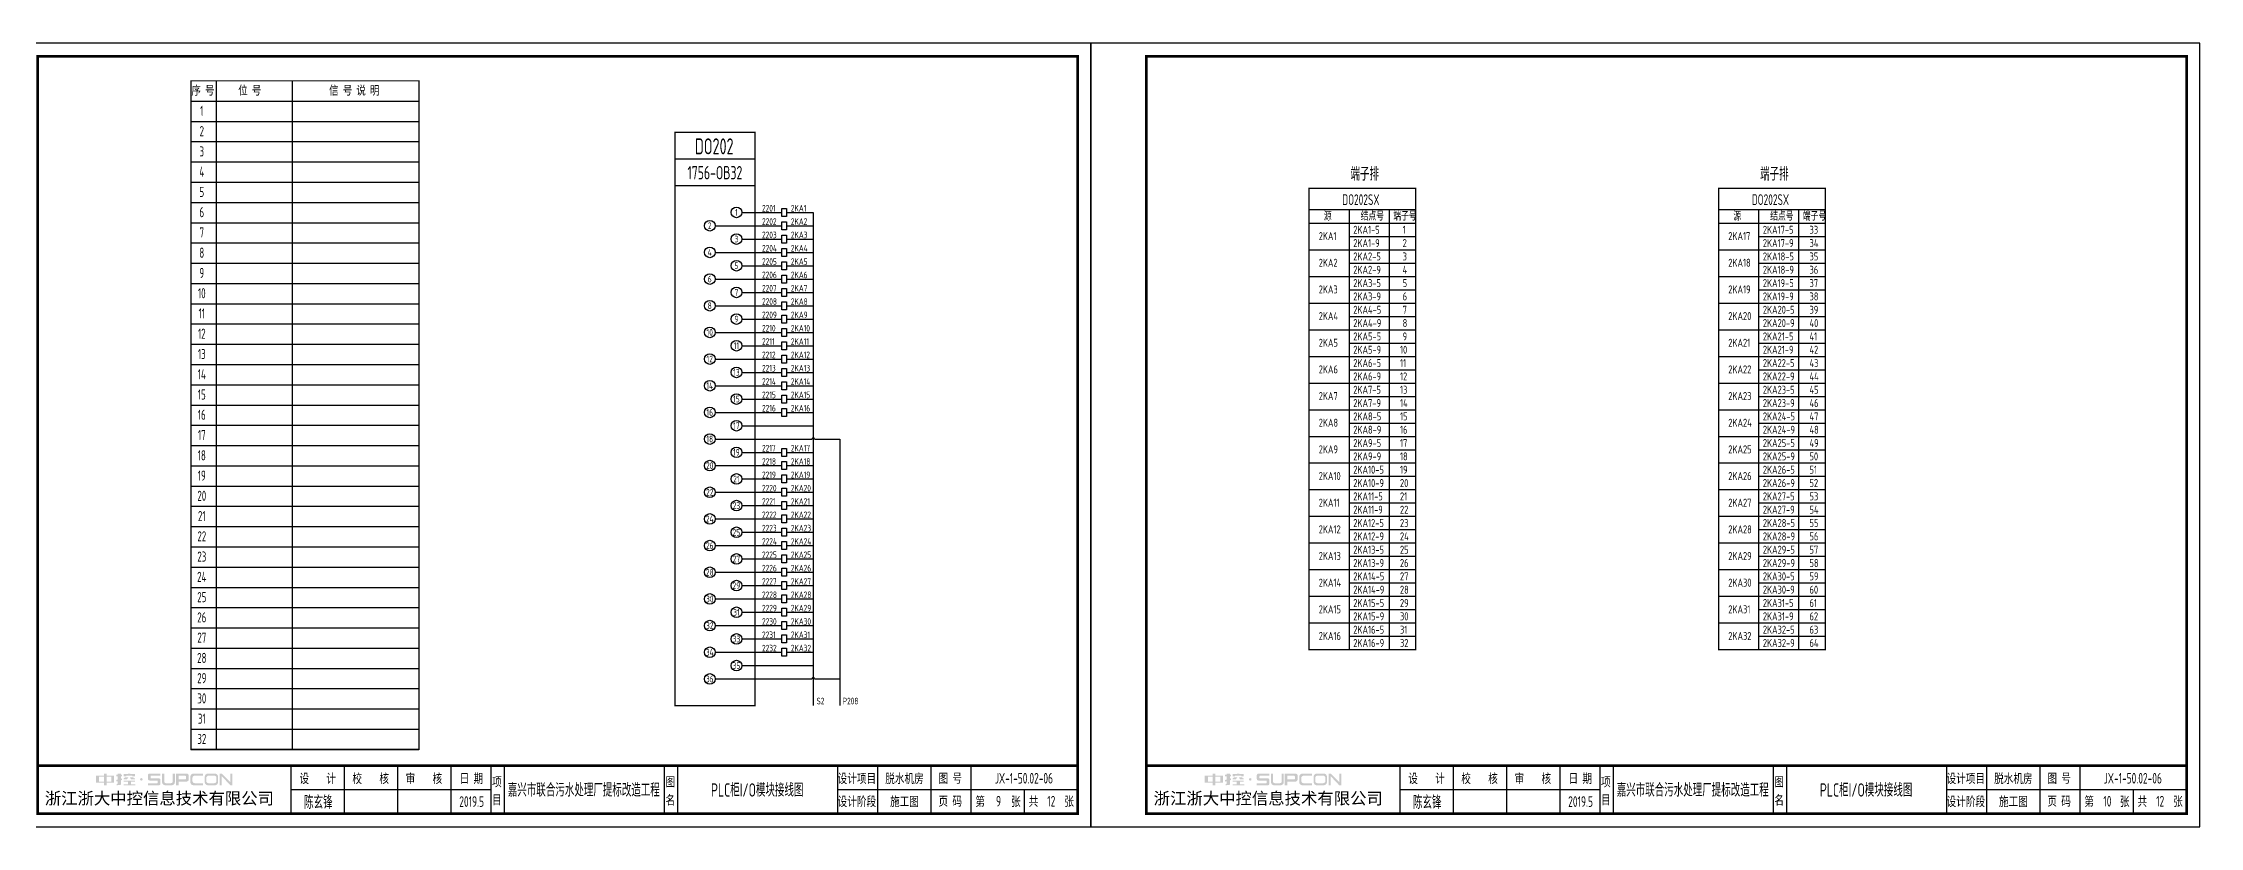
# Model space of a CAD drawing. Header units: millimetres. Extents: x 30557 to 235556, y -116603 to -73383.
# Drawn here: x 94522 to 102610, y -83067 to -80127 of the extents above; entities that cross this region are included whole.
import ezdxf
from ezdxf.enums import TextEntityAlignment as Align

# ---------------------------------------------------------------- set-up
doc = ezdxf.new("R2010")
doc.units = ezdxf.units.MM
doc.layers.add('1', color=3, linetype='Continuous')
doc.layers.add('符号层', color=3, linetype='Continuous')
doc.layers.add('_Drawing', color=7, linetype='Continuous', lineweight=25)
doc.styles.add('supcon', font='sceie.shx', dxfattribs={"width": 0.75, "height": 40, "bigfont": 'sceic.shx'})
doc.styles.add('Title', font='', dxfattribs={"height": 45})
doc.styles.get('Title').set_extended_font_data('SimHei')

# ---------------------------------------------------------------- blocks, each defined once
blk = doc.blocks.new('中控·SUPCON')
at = {"linetype": 'Continuous'}
h = blk.add_hatch(color=2, dxfattribs=at)
h.dxf.hatch_style = 1
h.paths.add_polyline_path([(34, 33), (20, 33), (20, 37), (15, 37), (15, 36), (15, 33), (0, 33), (0, 20), (13, 20), (15, 20), (15, 15), (20, 15), (20, 20), (22, 20), (34, 20)])
h.paths.add_polyline_path([(20, 30), (20, 31), (29, 31), (29, 22), (20, 22)], flags=16)
h.paths.add_polyline_path([(15, 30), (15, 22), (6, 22), (6, 31), (15, 31)], flags=16)
h.paths.add_polyline_path([(47, 32), (49, 32), (49, 35), (47, 35), (47, 37), (41, 37), (41, 35), (38, 35), (38, 32), (41, 32), (41, 25.8), (38, 25), (38, 22), (41, 22.8), (41, 18.3), (39, 17), (39, 15), (47, 16), (47, 24.5), (49, 25), (49, 28), (47, 27.5)])
h.paths.add_polyline_path([(61, 30), (55, 30), (52, 28), (52, 26), (58, 26)])
h.paths.add_polyline_path([(73, 28), (71, 28), (70, 30), (64, 30), (66, 26), (73, 26)])
h.paths.add_polyline_path([(73, 36), (64.6, 36), (64.6, 37), (60.4, 37), (60.4, 36), (52, 36), (52, 32), (56.8, 32), (56.8, 33.1), (68.2, 33.1), (68.2, 32), (73, 32)])
h.paths.add_polyline_path([(66, 22), (73, 22), (73, 24), (52, 24), (52, 22), (60, 22), (60, 17), (52, 17), (52, 15), (74, 15), (74, 17), (66, 17)])
h.paths.add_polyline_path([(82.7, 26.1, 1), (87.6, 26.1, 1)])
h.paths.add_polyline_path([(118, 28), (103.5, 28, -0.414214), (102.5, 29), (102.5, 32, -0.414214), (103.5, 33), (121, 33), (121, 37), (100.5, 37, 0.414214), (97.5, 34), (97.5, 27, 0.414214), (100.5, 24), (115, 24, -0.414214), (116, 23), (116, 20, -0.414214), (115, 19), (97.5, 19), (97.5, 15), (118, 15, 0.414214), (121, 18), (121, 25, 0.414214)])
h.paths.add_polyline_path([(128, 37), (124, 37), (124, 36), (124, 21, 0.414214), (130, 15), (142, 15, 0.414214), (148, 21), (148, 37), (144, 37), (144, 22, -0.414214), (141, 19), (131, 19, -0.414214), (128, 22)])
h.paths.add_polyline_path([(174, 26), (174, 33, 0.414214), (170, 37), (150, 37), (150, 36), (150, 15), (155, 15), (155, 22), (170, 22, 0.414214)])
h.paths.add_polyline_path([(167, 26), (155, 26), (155, 33), (167, 33, -0.414214), (169, 31), (169, 28, -0.414214)], flags=16)
h.paths.add_polyline_path([(201, 19), (185, 19, -0.414214), (181, 23), (181, 29, -0.414214), (185, 33), (201, 33), (201, 37), (183, 37, 0.414214), (177, 31), (177, 21, 0.414214), (183, 15), (201, 15)])
h.paths.add_polyline_path([(229, 21), (229, 31, 0.414214), (223, 37), (210, 37, 0.414214), (204, 31), (204, 21, 0.414214), (210, 15), (223, 15, 0.414214)])
h.paths.add_polyline_path([(207, 23), (207, 29, -0.414214), (211, 33), (222, 33, -0.414214), (226, 29), (226, 23, -0.414214), (222, 19), (211, 19, -0.414214)], flags=16)
h.paths.add_polyline_path([(236, 32.1), (252, 15), (256, 15), (256, 37), (252, 37), (252, 21), (236, 37), (232, 37), (232, 36), (232, 15), (236, 15)])
h = blk.add_hatch(color=2, dxfattribs=at)
h.dxf.hatch_style = 1
h.paths.add_polyline_path([(34, 33), (20, 33), (20, 37), (15, 37), (15, 36), (15, 33), (0, 33), (0, 20), (13, 20), (15, 20), (15, 15), (20, 15), (20, 20), (22, 20), (34, 20)])
h.paths.add_polyline_path([(20, 30), (20, 31), (29, 31), (29, 22), (20, 22)], flags=16)
h.paths.add_polyline_path([(15, 30), (15, 22), (6, 22), (6, 31), (15, 31)], flags=16)
h.paths.add_polyline_path([(47, 32), (49, 32), (49, 35), (47, 35), (47, 37), (41, 37), (41, 35), (38, 35), (38, 32), (41, 32), (41, 25.8), (38, 25), (38, 22), (41, 22.8), (41, 18.3), (39, 17), (39, 15), (47, 16), (47, 24.5), (49, 25), (49, 28), (47, 27.5)])
h.paths.add_polyline_path([(61, 30), (55, 30), (52, 28), (52, 26), (58, 26)])
h.paths.add_polyline_path([(73, 28), (71, 28), (70, 30), (64, 30), (66, 26), (73, 26)])
h.paths.add_polyline_path([(73, 36), (64.6, 36), (64.6, 37), (60.4, 37), (60.4, 36), (52, 36), (52, 32), (56.8, 32), (56.8, 33.1), (68.2, 33.1), (68.2, 32), (73, 32)])
h.paths.add_polyline_path([(66, 22), (73, 22), (73, 24), (52, 24), (52, 22), (60, 22), (60, 17), (52, 17), (52, 15), (74, 15), (74, 17), (66, 17)])
h.paths.add_polyline_path([(82.7, 26.1, 1), (87.6, 26.1, 1)])
h.paths.add_polyline_path([(118, 28), (103.5, 28, -0.414214), (102.5, 29), (102.5, 32, -0.414214), (103.5, 33), (121, 33), (121, 37), (100.5, 37, 0.414214), (97.5, 34), (97.5, 27, 0.414214), (100.5, 24), (115, 24, -0.414214), (116, 23), (116, 20, -0.414214), (115, 19), (97.5, 19), (97.5, 15), (118, 15, 0.414214), (121, 18), (121, 25, 0.414214)])
h.paths.add_polyline_path([(128, 37), (124, 37), (124, 36), (124, 21, 0.414214), (130, 15), (142, 15, 0.414214), (148, 21), (148, 37), (144, 37), (144, 22, -0.414214), (141, 19), (131, 19, -0.414214), (128, 22)])
h.paths.add_polyline_path([(174, 26), (174, 33, 0.414214), (170, 37), (150, 37), (150, 36), (150, 15), (155, 15), (155, 22), (170, 22, 0.414214)])
h.paths.add_polyline_path([(167, 26), (155, 26), (155, 33), (167, 33, -0.414214), (169, 31), (169, 28, -0.414214)], flags=16)
h.paths.add_polyline_path([(201, 19), (185, 19, -0.414214), (181, 23), (181, 29, -0.414214), (185, 33), (201, 33), (201, 37), (183, 37, 0.414214), (177, 31), (177, 21, 0.414214), (183, 15), (201, 15)])
h.paths.add_polyline_path([(229, 21), (229, 31, 0.414214), (223, 37), (210, 37, 0.414214), (204, 31), (204, 21, 0.414214), (210, 15), (223, 15, 0.414214)])
h.paths.add_polyline_path([(207, 23), (207, 29, -0.414214), (211, 33), (222, 33, -0.414214), (226, 29), (226, 23, -0.414214), (222, 19), (211, 19, -0.414214)], flags=16)
h.paths.add_polyline_path([(236, 32.1), (252, 15), (256, 15), (256, 37), (252, 37), (252, 21), (236, 37), (232, 37), (232, 36), (232, 15), (236, 15)])
h = blk.add_hatch(color=2, dxfattribs=at)
h.dxf.hatch_style = 1
h.paths.add_polyline_path([(34, 33), (20, 33), (20, 37), (15, 37), (15, 36), (15, 33), (0, 33), (0, 20), (13, 20), (15, 20), (15, 15), (20, 15), (20, 20), (22, 20), (34, 20)])
h.paths.add_polyline_path([(20, 30), (20, 31), (29, 31), (29, 22), (20, 22)], flags=16)
h.paths.add_polyline_path([(15, 30), (15, 22), (6, 22), (6, 31), (15, 31)], flags=16)
h.paths.add_polyline_path([(47, 32), (49, 32), (49, 35), (47, 35), (47, 37), (41, 37), (41, 35), (38, 35), (38, 32), (41, 32), (41, 25.8), (38, 25), (38, 22), (41, 22.8), (41, 18.3), (39, 17), (39, 15), (47, 16), (47, 24.5), (49, 25), (49, 28), (47, 27.5)])
h.paths.add_polyline_path([(61, 30), (55, 30), (52, 28), (52, 26), (58, 26)])
h.paths.add_polyline_path([(73, 28), (71, 28), (70, 30), (64, 30), (66, 26), (73, 26)])
h.paths.add_polyline_path([(73, 36), (64.6, 36), (64.6, 37), (60.4, 37), (60.4, 36), (52, 36), (52, 32), (56.8, 32), (56.8, 33.1), (68.2, 33.1), (68.2, 32), (73, 32)])
h.paths.add_polyline_path([(66, 22), (73, 22), (73, 24), (52, 24), (52, 22), (60, 22), (60, 17), (52, 17), (52, 15), (74, 15), (74, 17), (66, 17)])
h.paths.add_polyline_path([(82.7, 26.1, 1), (87.6, 26.1, 1)])
h.paths.add_polyline_path([(118, 28), (103.5, 28, -0.414214), (102.5, 29), (102.5, 32, -0.414214), (103.5, 33), (121, 33), (121, 37), (100.5, 37, 0.414214), (97.5, 34), (97.5, 27, 0.414214), (100.5, 24), (115, 24, -0.414214), (116, 23), (116, 20, -0.414214), (115, 19), (97.5, 19), (97.5, 15), (118, 15, 0.414214), (121, 18), (121, 25, 0.414214)])
h.paths.add_polyline_path([(128, 37), (124, 37), (124, 36), (124, 21, 0.414214), (130, 15), (142, 15, 0.414214), (148, 21), (148, 37), (144, 37), (144, 22, -0.414214), (141, 19), (131, 19, -0.414214), (128, 22)])
h.paths.add_polyline_path([(174, 26), (174, 33, 0.414214), (170, 37), (150, 37), (150, 36), (150, 15), (155, 15), (155, 22), (170, 22, 0.414214)])
h.paths.add_polyline_path([(167, 26), (155, 26), (155, 33), (167, 33, -0.414214), (169, 31), (169, 28, -0.414214)], flags=16)
h.paths.add_polyline_path([(201, 19), (185, 19, -0.414214), (181, 23), (181, 29, -0.414214), (185, 33), (201, 33), (201, 37), (183, 37, 0.414214), (177, 31), (177, 21, 0.414214), (183, 15), (201, 15)])
h.paths.add_polyline_path([(229, 21), (229, 31, 0.414214), (223, 37), (210, 37, 0.414214), (204, 31), (204, 21, 0.414214), (210, 15), (223, 15, 0.414214)])
h.paths.add_polyline_path([(207, 23), (207, 29, -0.414214), (211, 33), (222, 33, -0.414214), (226, 29), (226, 23, -0.414214), (222, 19), (211, 19, -0.414214)], flags=16)
h.paths.add_polyline_path([(236, 32.1), (252, 15), (256, 15), (256, 37), (252, 37), (252, 21), (236, 37), (232, 37), (232, 36), (232, 15), (236, 15)])
h = blk.add_hatch(color=2, dxfattribs=at)
h.dxf.hatch_style = 1
h.paths.add_polyline_path([(34, 33), (20, 33), (20, 37), (15, 37), (15, 36), (15, 33), (0, 33), (0, 20), (13, 20), (15, 20), (15, 15), (20, 15), (20, 20), (22, 20), (34, 20)])
h.paths.add_polyline_path([(20, 30), (20, 31), (29, 31), (29, 22), (20, 22)], flags=16)
h.paths.add_polyline_path([(15, 30), (15, 22), (6, 22), (6, 31), (15, 31)], flags=16)
h.paths.add_polyline_path([(47, 32), (49, 32), (49, 35), (47, 35), (47, 37), (41, 37), (41, 35), (38, 35), (38, 32), (41, 32), (41, 25.8), (38, 25), (38, 22), (41, 22.8), (41, 18.3), (39, 17), (39, 15), (47, 16), (47, 24.5), (49, 25), (49, 28), (47, 27.5)])
h.paths.add_polyline_path([(61, 30), (55, 30), (52, 28), (52, 26), (58, 26)])
h.paths.add_polyline_path([(73, 28), (71, 28), (70, 30), (64, 30), (66, 26), (73, 26)])
h.paths.add_polyline_path([(73, 36), (64.6, 36), (64.6, 37), (60.4, 37), (60.4, 36), (52, 36), (52, 32), (56.8, 32), (56.8, 33.1), (68.2, 33.1), (68.2, 32), (73, 32)])
h.paths.add_polyline_path([(66, 22), (73, 22), (73, 24), (52, 24), (52, 22), (60, 22), (60, 17), (52, 17), (52, 15), (74, 15), (74, 17), (66, 17)])
h.paths.add_polyline_path([(82.7, 26.1, 1), (87.6, 26.1, 1)])
h.paths.add_polyline_path([(118, 28), (103.5, 28, -0.414214), (102.5, 29), (102.5, 32, -0.414214), (103.5, 33), (121, 33), (121, 37), (100.5, 37, 0.414214), (97.5, 34), (97.5, 27, 0.414214), (100.5, 24), (115, 24, -0.414214), (116, 23), (116, 20, -0.414214), (115, 19), (97.5, 19), (97.5, 15), (118, 15, 0.414214), (121, 18), (121, 25, 0.414214)])
h.paths.add_polyline_path([(128, 37), (124, 37), (124, 36), (124, 21, 0.414214), (130, 15), (142, 15, 0.414214), (148, 21), (148, 37), (144, 37), (144, 22, -0.414214), (141, 19), (131, 19, -0.414214), (128, 22)])
h.paths.add_polyline_path([(174, 26), (174, 33, 0.414214), (170, 37), (150, 37), (150, 36), (150, 15), (155, 15), (155, 22), (170, 22, 0.414214)])
h.paths.add_polyline_path([(167, 26), (155, 26), (155, 33), (167, 33, -0.414214), (169, 31), (169, 28, -0.414214)], flags=16)
h.paths.add_polyline_path([(201, 19), (185, 19, -0.414214), (181, 23), (181, 29, -0.414214), (185, 33), (201, 33), (201, 37), (183, 37, 0.414214), (177, 31), (177, 21, 0.414214), (183, 15), (201, 15)])
h.paths.add_polyline_path([(229, 21), (229, 31, 0.414214), (223, 37), (210, 37, 0.414214), (204, 31), (204, 21, 0.414214), (210, 15), (223, 15, 0.414214)])
h.paths.add_polyline_path([(207, 23), (207, 29, -0.414214), (211, 33), (222, 33, -0.414214), (226, 29), (226, 23, -0.414214), (222, 19), (211, 19, -0.414214)], flags=16)
h.paths.add_polyline_path([(236, 32.1), (252, 15), (256, 15), (256, 37), (252, 37), (252, 21), (236, 37), (232, 37), (232, 36), (232, 15), (236, 15)])
h = blk.add_hatch(color=2, dxfattribs=at)
h.dxf.hatch_style = 1
h.paths.add_polyline_path([(34, 33), (20, 33), (20, 37), (15, 37), (15, 36), (15, 33), (0, 33), (0, 20), (13, 20), (15, 20), (15, 15), (20, 15), (20, 20), (22, 20), (34, 20)])
h.paths.add_polyline_path([(20, 30), (20, 31), (29, 31), (29, 22), (20, 22)], flags=16)
h.paths.add_polyline_path([(15, 30), (15, 22), (6, 22), (6, 31), (15, 31)], flags=16)
h.paths.add_polyline_path([(47, 32), (49, 32), (49, 35), (47, 35), (47, 37), (41, 37), (41, 35), (38, 35), (38, 32), (41, 32), (41, 25.8), (38, 25), (38, 22), (41, 22.8), (41, 18.3), (39, 17), (39, 15), (47, 16), (47, 24.5), (49, 25), (49, 28), (47, 27.5)])
h.paths.add_polyline_path([(61, 30), (55, 30), (52, 28), (52, 26), (58, 26)])
h.paths.add_polyline_path([(73, 28), (71, 28), (70, 30), (64, 30), (66, 26), (73, 26)])
h.paths.add_polyline_path([(73, 36), (64.6, 36), (64.6, 37), (60.4, 37), (60.4, 36), (52, 36), (52, 32), (56.8, 32), (56.8, 33.1), (68.2, 33.1), (68.2, 32), (73, 32)])
h.paths.add_polyline_path([(66, 22), (73, 22), (73, 24), (52, 24), (52, 22), (60, 22), (60, 17), (52, 17), (52, 15), (74, 15), (74, 17), (66, 17)])
h.paths.add_polyline_path([(82.7, 26.1, 1), (87.6, 26.1, 1)])
h.paths.add_polyline_path([(118, 28), (103.5, 28, -0.414214), (102.5, 29), (102.5, 32, -0.414214), (103.5, 33), (121, 33), (121, 37), (100.5, 37, 0.414214), (97.5, 34), (97.5, 27, 0.414214), (100.5, 24), (115, 24, -0.414214), (116, 23), (116, 20, -0.414214), (115, 19), (97.5, 19), (97.5, 15), (118, 15, 0.414214), (121, 18), (121, 25, 0.414214)])
h.paths.add_polyline_path([(128, 37), (124, 37), (124, 36), (124, 21, 0.414214), (130, 15), (142, 15, 0.414214), (148, 21), (148, 37), (144, 37), (144, 22, -0.414214), (141, 19), (131, 19, -0.414214), (128, 22)])
h.paths.add_polyline_path([(174, 26), (174, 33, 0.414214), (170, 37), (150, 37), (150, 36), (150, 15), (155, 15), (155, 22), (170, 22, 0.414214)])
h.paths.add_polyline_path([(167, 26), (155, 26), (155, 33), (167, 33, -0.414214), (169, 31), (169, 28, -0.414214)], flags=16)
h.paths.add_polyline_path([(201, 19), (185, 19, -0.414214), (181, 23), (181, 29, -0.414214), (185, 33), (201, 33), (201, 37), (183, 37, 0.414214), (177, 31), (177, 21, 0.414214), (183, 15), (201, 15)])
h.paths.add_polyline_path([(229, 21), (229, 31, 0.414214), (223, 37), (210, 37, 0.414214), (204, 31), (204, 21, 0.414214), (210, 15), (223, 15, 0.414214)])
h.paths.add_polyline_path([(207, 23), (207, 29, -0.414214), (211, 33), (222, 33, -0.414214), (226, 29), (226, 23, -0.414214), (222, 19), (211, 19, -0.414214)], flags=16)
h.paths.add_polyline_path([(236, 32.1), (252, 15), (256, 15), (256, 37), (252, 37), (252, 21), (236, 37), (232, 37), (232, 36), (232, 15), (236, 15)])
h = blk.add_hatch(color=2, dxfattribs=at)
h.dxf.hatch_style = 1
h.paths.add_polyline_path([(34, 33), (20, 33), (20, 37), (15, 37), (15, 36), (15, 33), (0, 33), (0, 20), (13, 20), (15, 20), (15, 15), (20, 15), (20, 20), (22, 20), (34, 20)])
h.paths.add_polyline_path([(20, 30), (20, 31), (29, 31), (29, 22), (20, 22)], flags=16)
h.paths.add_polyline_path([(15, 30), (15, 22), (6, 22), (6, 31), (15, 31)], flags=16)
h.paths.add_polyline_path([(47, 32), (49, 32), (49, 35), (47, 35), (47, 37), (41, 37), (41, 35), (38, 35), (38, 32), (41, 32), (41, 25.8), (38, 25), (38, 22), (41, 22.8), (41, 18.3), (39, 17), (39, 15), (47, 16), (47, 24.5), (49, 25), (49, 28), (47, 27.5)])
h.paths.add_polyline_path([(61, 30), (55, 30), (52, 28), (52, 26), (58, 26)])
h.paths.add_polyline_path([(73, 28), (71, 28), (70, 30), (64, 30), (66, 26), (73, 26)])
h.paths.add_polyline_path([(73, 36), (64.6, 36), (64.6, 37), (60.4, 37), (60.4, 36), (52, 36), (52, 32), (56.8, 32), (56.8, 33.1), (68.2, 33.1), (68.2, 32), (73, 32)])
h.paths.add_polyline_path([(66, 22), (73, 22), (73, 24), (52, 24), (52, 22), (60, 22), (60, 17), (52, 17), (52, 15), (74, 15), (74, 17), (66, 17)])
h.paths.add_polyline_path([(82.7, 26.1, 1), (87.6, 26.1, 1)])
h.paths.add_polyline_path([(118, 28), (103.5, 28, -0.414214), (102.5, 29), (102.5, 32, -0.414214), (103.5, 33), (121, 33), (121, 37), (100.5, 37, 0.414214), (97.5, 34), (97.5, 27, 0.414214), (100.5, 24), (115, 24, -0.414214), (116, 23), (116, 20, -0.414214), (115, 19), (97.5, 19), (97.5, 15), (118, 15, 0.414214), (121, 18), (121, 25, 0.414214)])
h.paths.add_polyline_path([(128, 37), (124, 37), (124, 36), (124, 21, 0.414214), (130, 15), (142, 15, 0.414214), (148, 21), (148, 37), (144, 37), (144, 22, -0.414214), (141, 19), (131, 19, -0.414214), (128, 22)])
h.paths.add_polyline_path([(174, 26), (174, 33, 0.414214), (170, 37), (150, 37), (150, 36), (150, 15), (155, 15), (155, 22), (170, 22, 0.414214)])
h.paths.add_polyline_path([(167, 26), (155, 26), (155, 33), (167, 33, -0.414214), (169, 31), (169, 28, -0.414214)], flags=16)
h.paths.add_polyline_path([(201, 19), (185, 19, -0.414214), (181, 23), (181, 29, -0.414214), (185, 33), (201, 33), (201, 37), (183, 37, 0.414214), (177, 31), (177, 21, 0.414214), (183, 15), (201, 15)])
h.paths.add_polyline_path([(229, 21), (229, 31, 0.414214), (223, 37), (210, 37, 0.414214), (204, 31), (204, 21, 0.414214), (210, 15), (223, 15, 0.414214)])
h.paths.add_polyline_path([(207, 23), (207, 29, -0.414214), (211, 33), (222, 33, -0.414214), (226, 29), (226, 23, -0.414214), (222, 19), (211, 19, -0.414214)], flags=16)
h.paths.add_polyline_path([(236, 32.1), (252, 15), (256, 15), (256, 37), (252, 37), (252, 21), (236, 37), (232, 37), (232, 36), (232, 15), (236, 15)])
blk = doc.blocks.new('supcon图框')
at = {"linetype": 'Continuous'}
for p, q in [((6145.7, 4361.7), (1987.7, 4361.7)), ((1987.7, 4361.7), (1987.7, 1421.7)), ((6145.7, 1421.7), (6145.7, 4361.7)), ((1987.7, 1421.7), (6145.7, 1421.7))]:
    blk.add_line(p, q, dxfattribs=at)
for p, q in [((3145.7, 1651.7), (3145.7, 1471.7)), ((3345.7, 1651.7), (3345.7, 1471.7)), ((3545.7, 1651.7), (3545.7, 1471.7)), ((3745.7, 1651.7), (3745.7, 1471.7)), ((3895.7, 1651.7), (3895.7, 1471.7)), ((3945.7, 1651.7), (3945.7, 1471.7)), ((4545.7, 1651.7), (4545.7, 1471.7)), ((4595.7, 1651.7), (4595.7, 1471.7)), ((5195.7, 1651.7), (5195.7, 1471.7)), ((5345.7, 1651.7), (5345.7, 1471.7)), ((5545.7, 1651.7), (5545.7, 1471.7)), ((5695.7, 1651.7), (5695.7, 1471.7)), ((3145.7, 1561.7), (3895.7, 1561.7)), ((5195.7, 1561.7), (6095.7, 1561.7)), ((5895.7, 1561.7), (5895.7, 1471.7))]:
    blk.add_line(p, q)
at = {"linetype": 'Continuous', "const_width": 10}
blk.add_lwpolyline([(2195.7, 4311.7), (6095.7, 4311.7), (6095.7, 1471.7), (2195.7, 1471.7)], close=True, dxfattribs=at)
blk.add_lwpolyline([(2195.7, 1651.7), (6095.7, 1651.7)], dxfattribs=at)
at = {"linetype": 'Continuous', "xscale": 2, "yscale": 2, "zscale": 2}
blk.add_blockref('中控·SUPCON', (2414.6, 1547.7), dxfattribs=at)
at = {"style": 'supcon', "width": 0.75}
for s, p in [('设    计', (3246.2, 1604.2)), ('校    核', (3444.8, 1604.2)), ('审    核', (3644.5, 1604.2)), ('日 期', (3822.5, 1604.2)), ('设计项目', (5268, 1604.2)), ('图 号', (5618, 1604.2)), ('项', (3918.2, 1590.7)), ('目', (3918.2, 1522.9)), ('名', (4568.2, 1522.9)), ('图', (4568.2, 1590.7)), ('设计阶段', (5268, 1518.1)), ('施工图', (5446.5, 1518.1)), ('页 码', (5618, 1518.1)), ('第      张', (5797, 1518.1)), ('共      张', (5997, 1518.1))]:
    blk.add_text(s, height=40, dxfattribs=at).set_placement(p, align=Align.MIDDLE)
at = {"style": 'Title'}
blk.add_text('浙江浙大中控信息技术有限公司', height=45, dxfattribs=at).set_placement((2222.8, 1506.2))
blk = doc.blocks.new('1756-OB32')
at = {"linetype": 'Continuous'}
for p, q in [((13608.2, 29219.5), (13858.2, 29219.5)), ((13708.2, 29269.5), (13858.2, 29269.5)), ((13608.2, 29119.5), (13858.2, 29119.5)), ((13708.2, 29169.5), (13858.2, 29169.5)), ((13708.2, 29069.5), (13858.2, 29069.5)), ((13608.2, 29019.5), (13858.2, 29019.5)), ((13708.2, 28969.5), (13858.2, 28969.5)), ((13608.2, 28919.5), (13858.2, 28919.5)), ((13608.2, 28819.5), (13858.2, 28819.5)), ((13708.2, 28869.5), (13858.2, 28869.5)), ((13608.2, 28719.5), (13858.2, 28719.5)), ((13708.2, 28769.5), (13858.2, 28769.5)), ((13708.2, 28669.5), (13858.2, 28669.5)), ((13608.2, 28619.5), (13858.2, 28619.5)), ((13708.2, 28569.5), (13858.2, 28569.5)), ((13608.2, 28519.5), (13858.2, 28519.5)), ((13608.2, 28319.5), (13858.2, 28319.5)), ((13708.2, 28369.5), (13858.2, 28369.5)), ((13708.2, 28269.5), (13858.2, 28269.5)), ((13608.2, 28219.5), (13858.2, 28219.5)), ((13708.2, 28169.5), (13858.2, 28169.5)), ((13608.2, 28119.5), (13858.2, 28119.5)), ((13708.2, 28069.5), (13858.2, 28069.5)), ((13608.2, 28019.5), (13858.2, 28019.5)), ((13608.2, 27919.5), (13858.2, 27919.5)), ((13708.2, 27969.5), (13858.2, 27969.5)), ((13608.2, 27819.5), (13858.2, 27819.5)), ((13708.2, 27869.5), (13858.2, 27869.5)), ((13708.2, 27769.5), (13858.2, 27769.5)), ((13608.2, 27719.5), (13858.2, 27719.5)), ((13708.2, 27669.5), (13858.2, 27669.5)), ((13608.2, 27619.5), (13858.2, 27619.5))]:
    blk.add_line(p, q, dxfattribs=at)
at = {"color": 5, "linetype": 'Continuous'}
for p, q in [((13876.2, 29269.5), (13976.2, 29269.5)), ((13876.2, 29219.5), (13976.2, 29219.5)), ((13976.2, 29269.5), (13976.2, 27419.5)), ((13876.2, 29169.5), (13976.2, 29169.5)), ((13876.2, 29119.5), (13976.2, 29119.5)), ((13876.2, 29069.5), (13976.2, 29069.5)), ((13876.2, 29019.5), (13976.2, 29019.5)), ((13876.2, 28969.5), (13976.2, 28969.5)), ((13876.2, 28919.5), (13976.2, 28919.5)), ((13876.2, 28869.5), (13976.2, 28869.5)), ((13876.2, 28819.5), (13976.2, 28819.5)), ((13876.2, 28769.5), (13976.2, 28769.5)), ((13876.2, 28719.5), (13976.2, 28719.5)), ((13876.2, 28669.5), (13976.2, 28669.5)), ((13876.2, 28619.5), (13976.2, 28619.5)), ((13876.2, 28569.5), (13976.2, 28569.5)), ((13708.2, 28469.5), (13976.2, 28469.5)), ((13876.2, 28519.5), (13976.2, 28519.5)), ((13876.2, 28369.5), (13976.2, 28369.5)), ((13876.2, 28319.5), (13976.2, 28319.5)), ((13876.2, 28269.5), (13976.2, 28269.5)), ((13876.2, 28219.5), (13976.2, 28219.5)), ((13876.2, 28169.5), (13976.2, 28169.5)), ((13876.2, 28119.5), (13976.2, 28119.5)), ((13876.2, 28069.5), (13976.2, 28069.5)), ((13876.2, 28019.5), (13976.2, 28019.5)), ((13876.2, 27969.5), (13976.2, 27969.5)), ((13876.2, 27919.5), (13976.2, 27919.5)), ((13876.2, 27869.5), (13976.2, 27869.5)), ((13876.2, 27819.5), (13976.2, 27819.5)), ((13876.2, 27769.5), (13976.2, 27769.5)), ((13876.2, 27719.5), (13976.2, 27719.5)), ((13876.2, 27669.5), (13976.2, 27669.5)), ((13876.2, 27619.5), (13976.2, 27619.5)), ((13708.2, 27569.5), (13976.2, 27569.5))]:
    blk.add_line(p, q, dxfattribs=at)
at = {"color": 37, "linetype": 'Continuous'}
for p, q in [((13981.2, 28419.5), (14076.2, 28419.5)), ((14076.2, 28419.5), (14076.2, 27419.5)), ((13608.2, 27519.5), (13971.2, 27519.5)), ((13981.2, 27519.5), (14076.2, 27519.5))]:
    blk.add_line(p, q, dxfattribs=at)
at = {"linetype": 'Continuous', "const_width": 5}
blk.add_lwpolyline([(13458.2, 29569.5), (13758.2, 29569.5), (13758.2, 27419.5), (13458.2, 27419.5)], close=True, dxfattribs=at)
for points in [[(13458.2, 29469.5), (13758.2, 29469.5)], [(13458.2, 29369.5), (13758.2, 29369.5)]]:
    blk.add_lwpolyline(points, dxfattribs=at)
at = {"linetype": 'Continuous'}
for points in [[(13858.2, 29284.5), (13876.2, 29284.5), (13876.2, 29254.5), (13858.2, 29254.5)], [(13858.2, 29234.5), (13876.2, 29234.5), (13876.2, 29204.5), (13858.2, 29204.5)], [(13858.2, 29184.5), (13876.2, 29184.5), (13876.2, 29154.5), (13858.2, 29154.5)], [(13858.2, 29134.5), (13876.2, 29134.5), (13876.2, 29104.5), (13858.2, 29104.5)], [(13858.2, 29084.5), (13876.2, 29084.5), (13876.2, 29054.5), (13858.2, 29054.5)], [(13858.2, 29034.5), (13876.2, 29034.5), (13876.2, 29004.5), (13858.2, 29004.5)], [(13858.2, 28984.5), (13876.2, 28984.5), (13876.2, 28954.5), (13858.2, 28954.5)], [(13858.2, 28934.5), (13876.2, 28934.5), (13876.2, 28904.5), (13858.2, 28904.5)], [(13858.2, 28884.5), (13876.2, 28884.5), (13876.2, 28854.5), (13858.2, 28854.5)], [(13858.2, 28834.5), (13876.2, 28834.5), (13876.2, 28804.5), (13858.2, 28804.5)], [(13858.2, 28784.5), (13876.2, 28784.5), (13876.2, 28754.5), (13858.2, 28754.5)], [(13858.2, 28734.5), (13876.2, 28734.5), (13876.2, 28704.5), (13858.2, 28704.5)], [(13858.2, 28684.5), (13876.2, 28684.5), (13876.2, 28654.5), (13858.2, 28654.5)], [(13858.2, 28634.5), (13876.2, 28634.5), (13876.2, 28604.5), (13858.2, 28604.5)], [(13858.2, 28584.5), (13876.2, 28584.5), (13876.2, 28554.5), (13858.2, 28554.5)], [(13858.2, 28534.5), (13876.2, 28534.5), (13876.2, 28504.5), (13858.2, 28504.5)], [(13858.2, 28384.5), (13876.2, 28384.5), (13876.2, 28354.5), (13858.2, 28354.5)], [(13858.2, 28334.5), (13876.2, 28334.5), (13876.2, 28304.5), (13858.2, 28304.5)], [(13858.2, 28284.5), (13876.2, 28284.5), (13876.2, 28254.5), (13858.2, 28254.5)], [(13858.2, 28234.5), (13876.2, 28234.5), (13876.2, 28204.5), (13858.2, 28204.5)], [(13858.2, 28184.5), (13876.2, 28184.5), (13876.2, 28154.5), (13858.2, 28154.5)], [(13858.2, 28134.5), (13876.2, 28134.5), (13876.2, 28104.5), (13858.2, 28104.5)], [(13858.2, 28084.5), (13876.2, 28084.5), (13876.2, 28054.5), (13858.2, 28054.5)], [(13858.2, 28034.5), (13876.2, 28034.5), (13876.2, 28004.5), (13858.2, 28004.5)], [(13858.2, 27984.5), (13876.2, 27984.5), (13876.2, 27954.5), (13858.2, 27954.5)], [(13858.2, 27934.5), (13876.2, 27934.5), (13876.2, 27904.5), (13858.2, 27904.5)], [(13858.2, 27884.5), (13876.2, 27884.5), (13876.2, 27854.5), (13858.2, 27854.5)], [(13858.2, 27834.5), (13876.2, 27834.5), (13876.2, 27804.5), (13858.2, 27804.5)], [(13858.2, 27784.5), (13876.2, 27784.5), (13876.2, 27754.5), (13858.2, 27754.5)], [(13858.2, 27734.5), (13876.2, 27734.5), (13876.2, 27704.5), (13858.2, 27704.5)], [(13858.2, 27684.5), (13876.2, 27684.5), (13876.2, 27654.5), (13858.2, 27654.5)], [(13858.2, 27634.5), (13876.2, 27634.5), (13876.2, 27604.5), (13858.2, 27604.5)]]:
    blk.add_lwpolyline(points, close=True, dxfattribs=at)
at = {"lineweight": -3}
for centre in [(13688.2, 29269.5), (13588.2, 29219.5), (13588.2, 29119.5), (13688.2, 29169.5), (13588.2, 29019.5), (13688.2, 29069.5), (13688.2, 28969.5), (13588.2, 28919.5), (13688.2, 28869.5), (13588.2, 28819.5), (13588.2, 28719.5), (13688.2, 28769.5), (13588.2, 28619.5), (13688.2, 28669.5), (13688.2, 28569.5), (13588.2, 28519.5), (13688.2, 28469.5), (13588.2, 28419.5), (13688.2, 28369.5), (13588.2, 28319.5), (13588.2, 28219.5), (13688.2, 28269.5), (13688.2, 28169.5), (13588.2, 28119.5), (13688.2, 28069.5), (13588.2, 28019.5), (13688.2, 27969.5), (13588.2, 27919.5), (13588.2, 27819.5), (13688.2, 27869.5), (13588.2, 27719.5), (13688.2, 27769.5), (13688.2, 27669.5), (13588.2, 27619.5), (13688.2, 27569.5), (13588.2, 27519.5)]:
    blk.add_circle(centre, 20, dxfattribs=at)
at = {"color": 37, "linetype": 'Continuous'}
blk.add_arc((13976.2, 27519.5), 5, 0, 180, dxfattribs=at)
at = {"color": 7, "style": 'supcon', "width": 0.75}
blk.add_text('1756-OB32', height=50, dxfattribs=at).set_placement((13607.3, 29418.6), align=Align.MIDDLE)
at = {"style": 'supcon', "width": 0.75}
for s, p in [('1', (13687.9, 29269.5)), ('2', (13587.9, 29219.5)), ('4', (13587.9, 29119.5)), ('3', (13687.9, 29169.5)), ('5', (13687.9, 29069.5)), ('6', (13587.9, 29019.5)), ('7', (13687.9, 28969.5)), ('8', (13587.9, 28919.5)), ('9', (13687.9, 28869.5)), ('10', (13587.9, 28819.5)), ('12', (13587.9, 28719.5)), ('11', (13687.9, 28769.5)), ('14', (13587.9, 28619.5)), ('13', (13687.9, 28669.5)), ('15', (13687.9, 28569.5)), ('16', (13587.9, 28519.5)), ('17', (13687.9, 28469.5)), ('18', (13587.9, 28419.5)), ('20', (13587.9, 28319.5)), ('19', (13687.9, 28369.5)), ('22', (13587.9, 28219.5)), ('21', (13687.9, 28269.5)), ('23', (13687.9, 28169.5)), ('24', (13587.9, 28119.5)), ('25', (13687.9, 28069.5)), ('26', (13587.9, 28019.5)), ('27', (13687.9, 27969.5)), ('28', (13587.9, 27919.5)), ('30', (13587.9, 27819.5)), ('29', (13687.9, 27869.5)), ('31', (13687.9, 27769.5)), ('32', (13587.9, 27719.5)), ('33', (13687.9, 27669.5)), ('34', (13587.9, 27619.5)), ('35', (13687.9, 27569.5)), ('36', (13587.9, 27519.5))]:
    blk.add_text(s, height=25, dxfattribs=at).set_placement(p, align=Align.MIDDLE)
blk = doc.blocks.new('DO端子接线表1')
at = {"lineweight": -3}
for p, q in [((19587.6, 29279.5), (19587.6, 27629.5)), ((19737.6, 29279.5), (19737.6, 27629.5)), ((19437.6, 29229.5), (19837.6, 29229.5)), ((19437.6, 29129.5), (19837.6, 29129.5)), ((19587.6, 29179.5), (19837.6, 29179.5)), ((19587.6, 29079.5), (19837.6, 29079.5)), ((19437.6, 29029.5), (19837.6, 29029.5)), ((19587.6, 28979.5), (19837.6, 28979.5)), ((19437.6, 28929.5), (19837.6, 28929.5)), ((19587.6, 28879.5), (19837.6, 28879.5)), ((19437.6, 28829.5), (19837.6, 28829.5)), ((19437.6, 28729.5), (19837.6, 28729.5)), ((19587.6, 28779.5), (19837.6, 28779.5)), ((19437.6, 28629.5), (19837.6, 28629.5)), ((19587.6, 28679.5), (19837.6, 28679.5)), ((19587.6, 28579.5), (19837.6, 28579.5)), ((19437.6, 28529.5), (19837.6, 28529.5)), ((19587.6, 28479.5), (19837.6, 28479.5)), ((19437.6, 28429.5), (19837.6, 28429.5)), ((19437.6, 28329.5), (19837.6, 28329.5)), ((19587.6, 28379.5), (19837.6, 28379.5)), ((19437.6, 28229.5), (19837.6, 28229.5)), ((19587.6, 28279.5), (19837.6, 28279.5)), ((19587.6, 28179.5), (19837.6, 28179.5)), ((19437.6, 28129.5), (19837.6, 28129.5)), ((19587.6, 28079.5), (19837.6, 28079.5)), ((19437.6, 28029.5), (19837.6, 28029.5)), ((19437.6, 27929.5), (19837.6, 27929.5)), ((19587.6, 27979.5), (19837.6, 27979.5)), ((19437.6, 27829.5), (19837.6, 27829.5)), ((19587.6, 27879.5), (19837.6, 27879.5)), ((19587.6, 27779.5), (19837.6, 27779.5)), ((19437.6, 27729.5), (19837.6, 27729.5)), ((19587.6, 27679.5), (19837.6, 27679.5))]:
    blk.add_line(p, q, dxfattribs=at)
at = {"lineweight": -3, "const_width": 5}
blk.add_lwpolyline([(19437.6, 29359.5), (19437.6, 27629.5), (19837.6, 27629.5), (19837.6, 29359.5)], close=True, dxfattribs=at)
blk.add_lwpolyline([(19437.6, 29279.5), (19837.6, 29279.5)], dxfattribs=at)
at = {"color": 7, "style": 'supcon', "width": 0.75}
for s, p in [('源', (19492.9, 29239.3)), ('结点号', (19630.8, 29239.3)), ('端子号', (19753.3, 29239.3)), ('1', (19788.4, 29189.3)), ('2', (19788.4, 29139.3)), ('3', (19788.4, 29089.3)), ('4', (19788.4, 29039.3)), ('5', (19788.4, 28989.3)), ('6', (19788.4, 28939.3)), ('7', (19788.4, 28889.3)), ('9', (19788.4, 28789.3)), ('8', (19788.4, 28839.3)), ('10', (19778.4, 28739.3)), ('11', (19778.4, 28689.3)), ('12', (19778.4, 28639.3)), ('13', (19778.4, 28589.3)), ('14', (19778.4, 28539.3)), ('15', (19778.4, 28489.3)), ('16', (19778.4, 28439.3)), ('17', (19778.4, 28389.3)), ('18', (19778.4, 28339.3)), ('19', (19778.4, 28289.3)), ('20', (19778.4, 28239.3)), ('21', (19778.4, 28189.3)), ('22', (19778.4, 28139.3)), ('23', (19778.4, 28089.3)), ('24', (19778.4, 28039.3)), ('25', (19778.4, 27989.3)), ('26', (19778.4, 27939.3)), ('27', (19778.4, 27889.3)), ('28', (19778.4, 27839.3)), ('29', (19778.4, 27789.3)), ('30', (19778.4, 27739.3)), ('31', (19778.4, 27689.3)), ('32', (19778.4, 27639.3))]:
    blk.add_text(s, height=30, dxfattribs=at).set_placement(p)
blk = doc.blocks.new('DO端子接线表2')
at = {"lineweight": -3}
for p, q in [((21123.2, 29279.5), (21123.2, 27629.5)), ((21273.2, 29279.5), (21273.2, 27629.5)), ((20973.2, 29229.5), (21373.2, 29229.5)), ((20973.2, 29129.5), (21373.2, 29129.5)), ((21123.2, 29179.5), (21373.2, 29179.5)), ((21123.2, 29079.5), (21373.2, 29079.5)), ((20973.2, 29029.5), (21373.2, 29029.5)), ((21123.2, 28979.5), (21373.2, 28979.5)), ((20973.2, 28929.5), (21373.2, 28929.5)), ((21123.2, 28879.5), (21373.2, 28879.5)), ((20973.2, 28829.5), (21373.2, 28829.5)), ((20973.2, 28729.5), (21373.2, 28729.5)), ((21123.2, 28779.5), (21373.2, 28779.5)), ((20973.2, 28629.5), (21373.2, 28629.5)), ((21123.2, 28679.5), (21373.2, 28679.5)), ((21123.2, 28579.5), (21373.2, 28579.5)), ((20973.2, 28529.5), (21373.2, 28529.5)), ((21123.2, 28479.5), (21373.2, 28479.5)), ((20973.2, 28429.5), (21373.2, 28429.5)), ((20973.2, 28329.5), (21373.2, 28329.5)), ((21123.2, 28379.5), (21373.2, 28379.5)), ((20973.2, 28229.5), (21373.2, 28229.5)), ((21123.2, 28279.5), (21373.2, 28279.5)), ((21123.2, 28179.5), (21373.2, 28179.5)), ((20973.2, 28129.5), (21373.2, 28129.5)), ((21123.2, 28079.5), (21373.2, 28079.5)), ((20973.2, 28029.5), (21373.2, 28029.5)), ((20973.2, 27929.5), (21373.2, 27929.5)), ((21123.2, 27979.5), (21373.2, 27979.5)), ((20973.2, 27829.5), (21373.2, 27829.5)), ((21123.2, 27879.5), (21373.2, 27879.5)), ((21123.2, 27779.5), (21373.2, 27779.5)), ((20973.2, 27729.5), (21373.2, 27729.5)), ((21123.2, 27679.5), (21373.2, 27679.5))]:
    blk.add_line(p, q, dxfattribs=at)
at = {"lineweight": -3, "const_width": 5}
blk.add_lwpolyline([(20973.2, 29359.5), (20973.2, 27629.5), (21373.2, 27629.5), (21373.2, 29359.5)], close=True, dxfattribs=at)
blk.add_lwpolyline([(20973.2, 29279.5), (21373.2, 29279.5)], dxfattribs=at)
at = {"color": 7, "style": 'supcon', "width": 0.75}
for s, p in [('源', (21028.5, 29239.3)), ('结点号', (21166.4, 29239.3)), ('端子号', (21288.9, 29239.3)), ('33', (21314, 29189.3)), ('34', (21314, 29139.3)), ('35', (21314, 29089.3)), ('36', (21314, 29039.3)), ('37', (21314, 28989.3)), ('38', (21314, 28939.3)), ('39', (21314, 28889.3)), ('40', (21314, 28839.3)), ('41', (21314, 28789.3)), ('42', (21314, 28739.3)), ('43', (21314, 28689.3)), ('44', (21314, 28639.3)), ('45', (21314, 28589.3)), ('46', (21314, 28539.3)), ('47', (21314, 28489.3)), ('48', (21314, 28439.3)), ('49', (21314, 28389.3)), ('50', (21314, 28339.3)), ('51', (21314, 28289.3)), ('52', (21314, 28239.3)), ('53', (21314, 28189.3)), ('54', (21314, 28139.3)), ('55', (21314, 28089.3)), ('56', (21314, 28039.3)), ('57', (21314, 27989.3)), ('58', (21314, 27939.3)), ('59', (21314, 27889.3)), ('60', (21314, 27839.3)), ('61', (21314, 27789.3)), ('62', (21314, 27739.3)), ('63', (21314, 27689.3)), ('64', (21314, 27639.3))]:
    blk.add_text(s, height=30, dxfattribs=at).set_placement(p)

msp = doc.modelspace()

# ---------------------------------------------------------------- linework, layer by layer
at = {"lineweight": -3}
for p, q in [((95171.7, -80268.9), (95171.7, -81028.9)), ((95456.7, -80268.9), (95456.7, -81028.9)), ((95076.7, -80344.9), (95931.7, -80344.9)), ((95076.7, -80420.9), (95931.7, -80420.9)), ((95076.7, -80496.9), (95931.7, -80496.9)), ((95076.7, -80572.9), (95931.7, -80572.9)), ((95076.7, -80648.9), (95931.7, -80648.9)), ((95076.7, -80724.9), (95931.7, -80724.9)), ((95076.7, -80800.9), (95931.7, -80800.9)), ((95076.7, -80876.9), (95931.7, -80876.9)), ((95076.7, -80952.9), (95931.7, -80952.9)), ((95076.7, -81028.9), (95931.7, -81028.9)), ((95171.7, -81028.9), (95171.7, -82776.9)), ((95456.7, -81028.9), (95456.7, -82776.9)), ((95076.7, -81104.9), (95931.7, -81104.9)), ((95076.7, -81180.9), (95931.7, -81180.9)), ((95076.7, -81256.9), (95931.7, -81256.9)), ((95076.7, -81332.9), (95931.7, -81332.9)), ((95076.7, -81408.9), (95931.7, -81408.9)), ((95076.7, -81484.9), (95931.7, -81484.9)), ((95076.7, -81560.9), (95931.7, -81560.9)), ((95076.7, -81636.9), (95931.7, -81636.9)), ((95076.7, -81712.9), (95931.7, -81712.9)), ((95076.7, -81788.9), (95931.7, -81788.9)), ((95076.7, -81864.9), (95931.7, -81864.9)), ((95076.7, -81940.9), (95931.7, -81940.9)), ((95076.7, -82016.9), (95931.7, -82016.9)), ((95076.7, -82092.9), (95931.7, -82092.9)), ((95076.7, -82168.9), (95931.7, -82168.9)), ((95076.7, -82244.9), (95931.7, -82244.9)), ((95076.7, -82320.9), (95931.7, -82320.9)), ((95076.7, -82396.9), (95931.7, -82396.9)), ((95076.7, -82472.9), (95931.7, -82472.9)), ((95076.7, -82548.9), (95931.7, -82548.9)), ((95076.7, -82624.9), (95931.7, -82624.9)), ((95076.7, -82700.9), (95931.7, -82700.9)), ((95076.7, -82776.9), (95931.7, -82776.9))]:
    msp.add_line(p, q, dxfattribs=at)
at = {"color": 37, "linetype": 'Continuous'}
msp.add_line((97042.3, -81612.4), (97405.4, -81612.4), dxfattribs=at)
at = {"lineweight": -3, "const_width": 4.75}
msp.add_lwpolyline([(95076.7, -80268.9), (95076.7, -82776.9), (95931.7, -82776.9), (95931.7, -80268.9)], close=True, dxfattribs=at)
at = {"color": 37, "linetype": 'Continuous'}
msp.add_arc((97410.4, -81612.4), 5, 0, 180, dxfattribs=at)

# ---------------------------------------------------------------- block references
for p in [(92305.8, -84489.1), (96463.8, -84489.1)]:
    msp.add_blockref('supcon图框', p)
at = {"color": 1}
for name, p in [('1756-OB32', (83434.1, -110031.9)), ('DO端子接线表1', (79831.8, -110031.9)), ('DO端子接线表2', (79831.8, -110031.9))]:
    msp.add_blockref(name, p, dxfattribs=at)

# ---------------------------------------------------------------- texts
at = {"style": 'supcon', "width": 0.75}
for s, p in [('序 号', (95121.9, -80324.5)), ('位 号', (95297, -80324.5)), ('信 号 说 明', (95689.3, -80324.5)), ('1', (95117.4, -80400.5)), ('2', (95117.4, -80476.5)), ('3', (95117.4, -80552.5)), ('4', (95117.4, -80628.5)), ('5', (95117.4, -80704.5)), ('6', (95117.4, -80780.5)), ('7', (95117.4, -80856.5)), ('8', (95117.4, -80932.5)), ('9', (95117.4, -81008.5)), ('10', (95117.4, -81084.5)), ('11', (95117.4, -81160.5)), ('13', (95117.4, -81312.5)), ('12', (95117.4, -81236.5)), ('14', (95117.4, -81388.5)), ('15', (95117.4, -81464.5)), ('16', (95117.4, -81540.5)), ('17', (95117.4, -81616.5)), ('18', (95117.4, -81692.5)), ('19', (95117.4, -81768.5)), ('20', (95117.4, -81844.5)), ('21', (95117.4, -81920.5)), ('22', (95117.4, -81996.5)), ('23', (95117.4, -82072.5)), ('24', (95117.4, -82148.5)), ('25', (95117.4, -82224.5)), ('26', (95117.4, -82300.5)), ('27', (95117.4, -82376.5)), ('28', (95117.4, -82452.5)), ('29', (95117.4, -82528.5)), ('30', (95117.4, -82604.5)), ('31', (95117.4, -82680.5)), ('32', (95117.4, -82756.5))]:
    msp.add_text(s, height=38, dxfattribs=at).set_placement(p, align=Align.CENTER)
at = {"color": 3, "style": 'supcon', "width": 0.75}
for s, height, p in [('DO202', 60, (97039, -80514.4)), ('脱水机房', 40, (97752.2, -82884.9)), ('脱水机房', 40, (101910.2, -82884.9)), ('陈玄锋', 50, (95554.3, -82972.4)), ('2019.5', 40, (96129.3, -82972.4)), ('9', 40, (98104.8, -82971)), ('12', 40, (98302.8, -82971)), ('陈玄锋', 50, (99712.3, -82972.4)), ('2019.5', 40, (100287.3, -82972.4)), ('10', 40, (102262.8, -82971)), ('12', 40, (102460.8, -82971))]:
    msp.add_text(s, height=height, dxfattribs=at).set_placement(p, align=Align.MIDDLE)
for s, p in [('2KA1', (99305.5, -80866.3)), ('2KA17', (100841.2, -80866.3)), ('2KA2', (99305.5, -80966.3)), ('2KA18', (100841.2, -80966.3)), ('2KA3', (99305.5, -81066.3)), ('2KA19', (100841.2, -81066.3)), ('2KA4', (99305.5, -81166.3)), ('2KA20', (100841.2, -81166.3)), ('2KA5', (99305.5, -81266.3)), ('2KA21', (100841.2, -81266.3)), ('2KA6', (99305.5, -81366.3)), ('2KA22', (100841.2, -81366.3)), ('2KA7', (99305.5, -81466.3)), ('2KA23', (100841.2, -81466.3)), ('2KA8', (99305.5, -81566.3)), ('2KA24', (100841.2, -81566.3)), ('2KA9', (99305.5, -81666.3)), ('2KA25', (100841.2, -81666.3)), ('2KA10', (99305.5, -81766.3)), ('2KA26', (100841.2, -81766.3)), ('2KA11', (99305.5, -81866.3)), ('2KA27', (100841.2, -81866.3)), ('2KA12', (99305.5, -81966.3)), ('2KA28', (100841.2, -81966.3)), ('2KA13', (99305.5, -82066.3)), ('2KA29', (100841.2, -82066.3)), ('2KA14', (99305.5, -82166.3)), ('2KA30', (100841.2, -82166.3)), ('2KA15', (99305.5, -82266.3)), ('2KA31', (100841.2, -82266.3)), ('2KA16', (99305.5, -82366.3)), ('2KA32', (100841.2, -82366.3))]:
    msp.add_text(s, height=30, dxfattribs=at).set_placement(p)
at = {"layer": '1', "style": 'supcon', "width": 0.75}
for p in [(99463.6, -80734.5), (100999.3, -80734.5)]:
    msp.add_text('DO202SX', height=40, dxfattribs=at).set_placement(p, align=Align.CENTER)
at = {"layer": '1', "color": 3, "style": 'supcon', "width": 0.75}
for s, height, p in [('2201', 25, (97218, -80759.3)), ('2202', 25, (97218, -80809.3)), ('2KA1', 25, (97326.1, -80759.3)), ('2KA2', 25, (97326.1, -80809.3)), ('2203', 25, (97218, -80859.3)), ('2KA3', 25, (97326.1, -80859.3)), ('2KA1-5', 30, (99435.1, -80842.6)), ('2KA1-9', 30, (99435.1, -80892.6)), ('2KA17-5', 30, (100970.8, -80842.6)), ('2KA17-9', 30, (100970.8, -80892.6)), ('2204', 25, (97218, -80909.3)), ('2205', 25, (97218, -80959.3)), ('2KA4', 25, (97326.1, -80909.3)), ('2KA5', 25, (97326.1, -80959.3)), ('2KA2-5', 30, (99435.1, -80942.6)), ('2KA18-5', 30, (100970.8, -80942.6)), ('2206', 25, (97218, -81009.3)), ('2KA6', 25, (97326.1, -81009.3)), ('2KA2-9', 30, (99435.1, -80992.6)), ('2KA3-5', 30, (99435.1, -81042.6)), ('2KA18-9', 30, (100970.8, -80992.6)), ('2KA19-5', 30, (100970.8, -81042.6)), ('2207', 25, (97218, -81059.3)), ('2208', 25, (97218, -81109.3)), ('2KA7', 25, (97326.1, -81059.3)), ('2KA8', 25, (97326.1, -81109.3)), ('2KA3-9', 30, (99435.1, -81092.6)), ('2KA4-5', 30, (99435.1, -81142.6)), ('2KA19-9', 30, (100970.8, -81092.6)), ('2KA20-5', 30, (100970.8, -81142.6)), ('2209', 25, (97218, -81159.3)), ('2210', 25, (97218, -81209.3)), ('2KA9', 25, (97326.1, -81159.3)), ('2KA10', 25, (97326.1, -81209.3)), ('2KA4-9', 30, (99435.1, -81192.6)), ('2KA20-9', 30, (100970.8, -81192.6)), ('2211', 25, (97218, -81259.3)), ('2KA11', 25, (97326.1, -81259.3)), ('2KA5-5', 30, (99435.1, -81242.6)), ('2KA5-9', 30, (99435.1, -81292.6)), ('2KA21-5', 30, (100970.8, -81242.6)), ('2KA21-9', 30, (100970.8, -81292.6)), ('2212', 25, (97218, -81309.3)), ('2213', 25, (97218, -81359.3)), ('2KA12', 25, (97326.1, -81309.3)), ('2KA13', 25, (97326.1, -81359.3)), ('2KA6-5', 30, (99435.1, -81342.6)), ('2KA22-5', 30, (100970.8, -81342.6)), ('2214', 25, (97218, -81409.3)), ('2215', 25, (97218, -81459.3)), ('2KA14', 25, (97326.1, -81409.3)), ('2KA15', 25, (97326.1, -81459.3)), ('2KA6-9', 30, (99435.1, -81392.6)), ('2KA7-5', 30, (99435.1, -81442.6)), ('2KA22-9', 30, (100970.8, -81392.6)), ('2KA23-5', 30, (100970.8, -81442.6)), ('2216', 25, (97218, -81509.3)), ('2KA16', 25, (97326.1, -81509.3)), ('2KA7-9', 30, (99435.1, -81492.6)), ('2KA8-5', 30, (99435.1, -81542.6)), ('2KA23-9', 30, (100970.8, -81492.6)), ('2KA24-5', 30, (100970.8, -81542.6)), ('2KA8-9', 30, (99435.1, -81592.6)), ('2KA24-9', 30, (100970.8, -81592.6)), ('2217', 25, (97218, -81659.3)), ('2KA17', 25, (97326.1, -81659.3)), ('2KA9-5', 30, (99435.1, -81642.6)), ('2KA9-9', 30, (99435.1, -81692.6)), ('2KA25-5', 30, (100970.8, -81642.6)), ('2KA25-9', 30, (100970.8, -81692.6)), ('2218', 25, (97218, -81709.3)), ('2219', 25, (97218, -81759.3)), ('2KA18', 25, (97326.1, -81709.3)), ('2KA19', 25, (97326.1, -81759.3)), ('2KA10-5', 30, (99435.1, -81742.6)), ('2KA26-5', 30, (100970.8, -81742.6)), ('2220', 25, (97218, -81809.3)), ('2221', 25, (97218, -81859.3)), ('2KA20', 25, (97326.1, -81809.3)), ('2KA21', 25, (97326.1, -81859.3)), ('2KA10-9', 30, (99435.1, -81792.6)), ('2KA11-5', 30, (99435.1, -81842.6)), ('2KA26-9', 30, (100970.8, -81792.6)), ('2KA27-5', 30, (100970.8, -81842.6)), ('2222', 25, (97218, -81909.3)), ('2KA22', 25, (97326.1, -81909.3)), ('2KA11-9', 30, (99435.1, -81892.6)), ('2KA12-5', 30, (99435.1, -81942.6)), ('2KA27-9', 30, (100970.8, -81892.6)), ('2KA28-5', 30, (100970.8, -81942.6)), ('2223', 25, (97218, -81959.3)), ('2224', 25, (97218, -82009.3)), ('2KA23', 25, (97326.1, -81959.3)), ('2KA24', 25, (97326.1, -82009.3)), ('2KA12-9', 30, (99435.1, -81992.6)), ('2KA28-9', 30, (100970.8, -81992.6)), ('2225', 25, (97218, -82059.3)), ('2KA25', 25, (97326.1, -82059.3)), ('2KA13-5', 30, (99435.1, -82042.6)), ('2KA13-9', 30, (99435.1, -82092.6)), ('2KA29-5', 30, (100970.8, -82042.6)), ('2KA29-9', 30, (100970.8, -82092.6)), ('2226', 25, (97218, -82109.3)), ('2227', 25, (97218, -82159.3)), ('2KA26', 25, (97326.1, -82109.3)), ('2KA27', 25, (97326.1, -82159.3)), ('2KA14-5', 30, (99435.1, -82142.6)), ('2KA14-9', 30, (99435.1, -82192.6)), ('2KA30-5', 30, (100970.8, -82142.6)), ('2KA30-9', 30, (100970.8, -82192.6)), ('2228', 25, (97218, -82209.3)), ('2229', 25, (97218, -82259.3)), ('2KA28', 25, (97326.1, -82209.3)), ('2KA29', 25, (97326.1, -82259.3)), ('2KA15-5', 30, (99435.1, -82242.6)), ('2KA31-5', 30, (100970.8, -82242.6)), ('2230', 25, (97218, -82309.3)), ('2KA30', 25, (97326.1, -82309.3)), ('2KA15-9', 30, (99435.1, -82292.6)), ('2KA16-5', 30, (99435.1, -82342.6)), ('2KA31-9', 30, (100970.8, -82292.6)), ('2KA32-5', 30, (100970.8, -82342.6)), ('2231', 25, (97218, -82359.3)), ('2232', 25, (97218, -82409.3)), ('2KA31', 25, (97326.1, -82359.3)), ('2KA32', 25, (97326.1, -82409.3)), ('2KA16-9', 30, (99435.1, -82392.6)), ('2KA32-9', 30, (100970.8, -82392.6)), ('S2', 25, (97422.6, -82607.9)), ('P208', 25, (97520.5, -82607.9))]:
    msp.add_text(s, height=height, dxfattribs=at).set_placement(p)
at = {"layer": '_Drawing', "color": 3, "style": 'supcon', "width": 0.75}
for s, height, p in [('JX-1-50.02-06', 40, (98200, -82884.9)), ('JX-1-50.02-06', 40, (102358, -82884.9)), ('嘉兴市联合污水处理厂提标改造工程', 50, (96549.9, -82926.3)), ('PLC柜I/O模块接线图', 50, (97199.9, -82926.3)), ('嘉兴市联合污水处理厂提标改造工程', 50, (100707.9, -82926.3)), ('PLC柜I/O模块接线图', 50, (101357.9, -82926.3))]:
    msp.add_text(s, height=height, dxfattribs=at).set_placement(p, align=Align.MIDDLE)
at = {"layer": '符号层', "color": 4, "style": 'supcon', "width": 0.75}
for p in [(99424.7, -80643.1), (100960.4, -80643.1)]:
    msp.add_text('端子排', height=50, dxfattribs=at).set_placement(p)

doc.saveas('drawing.dxf')
